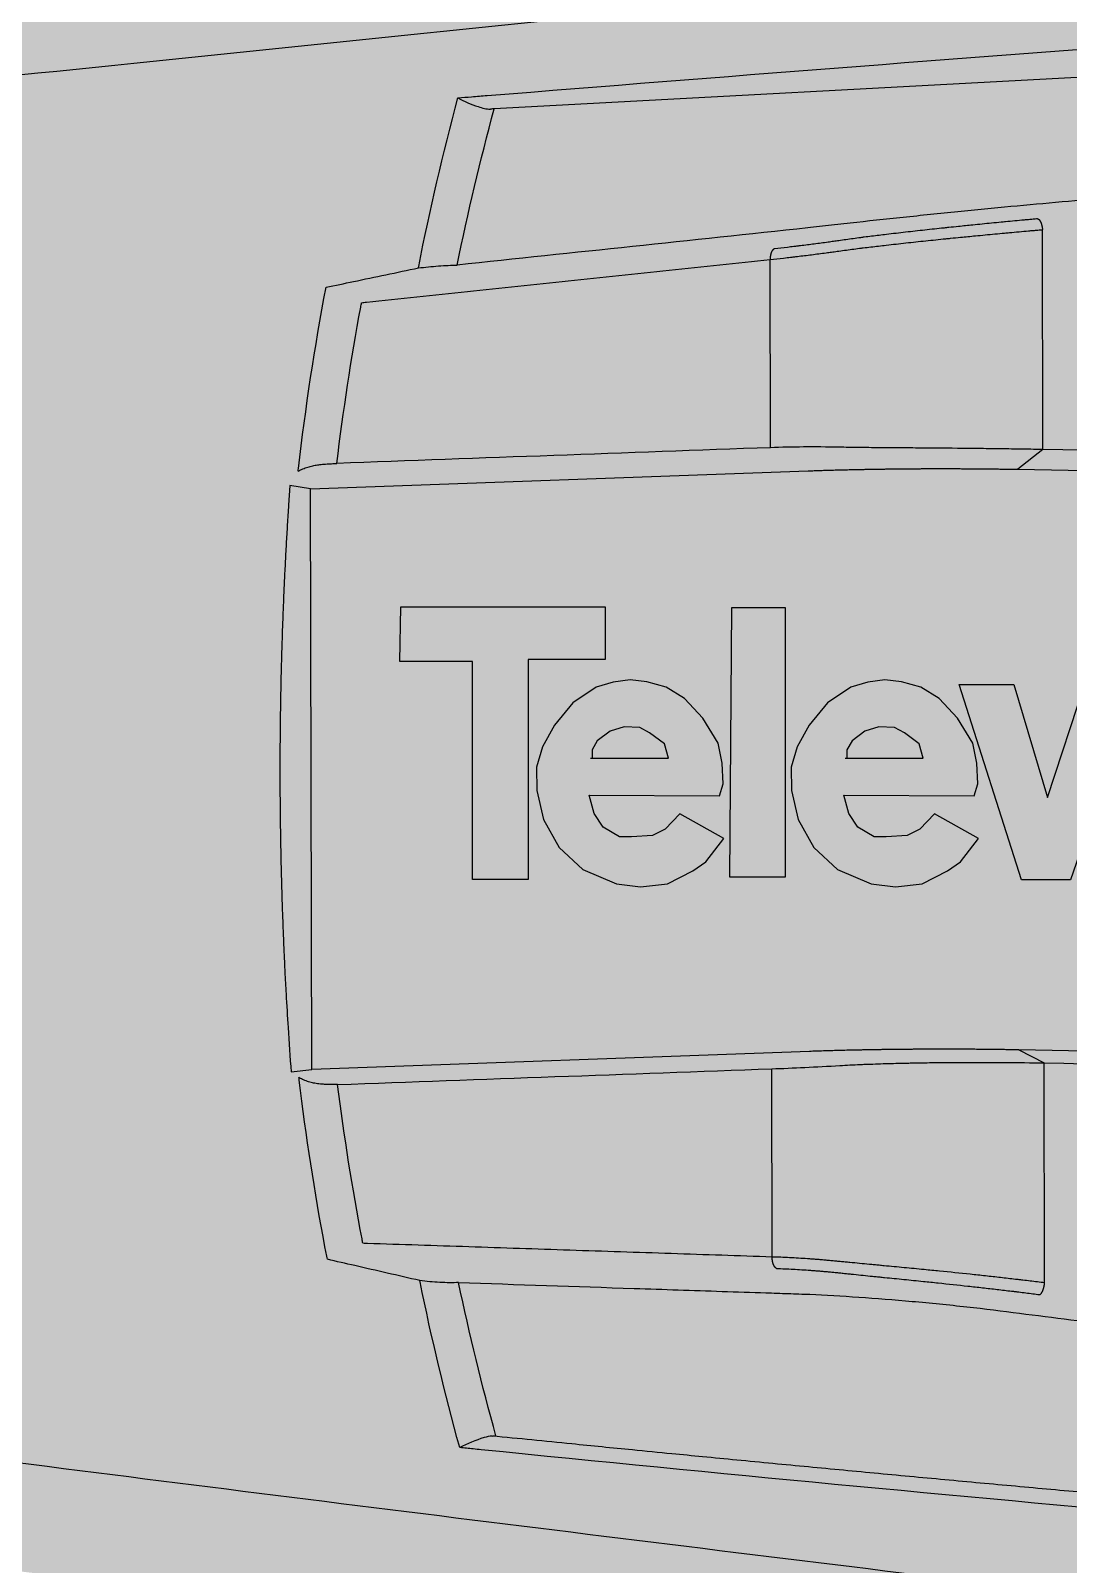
# Model space of a CAD drawing. Header units: millimetres. Extents: x 8076 to 10926, y 4783 to 8520.
# Drawn here: x 10284.9 to 10334, y 7215.6 to 7288.2 of the extents above; entities that cross this region are included whole.
import ezdxf

# ---------------------------------------------------------------- set-up
doc = ezdxf.new("R2010")
doc.units = ezdxf.units.MM

# ---------------------------------------------------------------- blocks, each defined once
blk = doc.blocks.new('Televes_log')
at = {"true_color": 0x000000}
h = blk.add_hatch(color=18, dxfattribs=at)
h.dxf.hatch_style = 1
h.paths.add_polyline_path([(5.294, 10.872), (-2.862, 10.872), (-2.898, 8.69), (0, 8.69), (0, 0), (2.218, 0), (2.218, 8.762), (5.294, 8.762)])
h.paths.add_polyline_path([(8.451, 7.206), (7.727, 7.66), (6.953, 7.881), (6.289, 7.955), (5.614, 7.869), (4.938, 7.66), (4.005, 7.034), (3.266, 6.149), (2.787, 5.289), (2.553, 4.479), (2.566, 3.546), (2.836, 2.391), (3.45, 1.274), (4.397, 0.397), (5.736, -0.18), (6.706, -0.303), (7.775, -0.18), (8.782, 0.336), (9.298, 0.704), (10.023, 1.625), (8.267, 2.613), (7.677, 1.999), (7.174, 1.753), (6.339, 1.692), (5.859, 1.692), (5.208, 2.085), (4.852, 2.625), (4.656, 3.362), (9.852, 3.325), (9.999, 3.804), (9.962, 4.639), (9.803, 5.437), (9.188, 6.432)])
h.paths.add_polyline_path([(6.67, 6.051), (7.063, 5.843), (7.653, 5.401), (7.813, 4.833), (7.687, 4.833), (4.766, 4.833), (4.766, 5.167), (4.975, 5.523), (5.491, 5.916), (6.044, 6.076)], flags=16)
h.paths.add_polyline_path([(12.466, 10.837), (10.343, 10.837), (10.261, 0.086), (12.466, 0.086)])
h.paths.add_polyline_path([(18.606, 7.206), (17.881, 7.66), (17.108, 7.881), (16.444, 7.955), (15.769, 7.869), (15.093, 7.66), (14.159, 7.034), (13.421, 6.149), (12.942, 5.289), (12.708, 4.479), (12.72, 3.546), (12.991, 2.391), (13.605, 1.274), (14.552, 0.397), (15.891, -0.18), (16.861, -0.303), (17.93, -0.18), (18.937, 0.336), (19.453, 0.704), (20.178, 1.625), (18.422, 2.613), (17.832, 1.999), (17.329, 1.753), (16.493, 1.692), (16.014, 1.692), (15.363, 2.085), (15.007, 2.625), (14.81, 3.362), (20.007, 3.325), (20.154, 3.804), (20.117, 4.639), (19.957, 5.437), (19.343, 6.432)])
h.paths.add_polyline_path([(16.83, 6.051), (17.223, 5.843), (17.813, 5.401), (17.972, 4.833), (17.846, 4.833), (14.926, 4.833), (14.926, 5.167), (15.135, 5.523), (15.651, 5.916), (16.203, 6.076)], flags=16)
h.paths.add_polyline_path([(21.59, 7.774), (19.403, 7.774), (21.898, -0.016), (23.846, -0.016), (26.511, 7.672), (24.427, 7.843), (22.923, 3.264)])
h.paths.add_polyline_path([(31.487, 7.206), (30.762, 7.66), (29.988, 7.881), (29.325, 7.955), (28.65, 7.869), (27.974, 7.66), (27.04, 7.034), (26.302, 6.149), (25.822, 5.289), (25.589, 4.479), (25.601, 3.546), (25.872, 2.391), (26.486, 1.274), (27.433, 0.397), (28.772, -0.18), (29.742, -0.303), (30.811, -0.18), (31.818, 0.336), (32.334, 0.704), (33.059, 1.625), (31.303, 2.613), (30.713, 1.999), (30.21, 1.753), (29.374, 1.692), (28.895, 1.692), (28.244, 2.085), (27.888, 2.625), (27.691, 3.362), (32.887, 3.325), (33.035, 3.804), (32.998, 4.639), (32.838, 5.437), (32.224, 6.432)])
h.paths.add_polyline_path([(30.07, 5.843), (30.659, 5.401), (30.819, 4.833), (30.693, 4.833), (27.773, 4.833), (27.773, 5.167), (27.982, 5.523), (28.498, 5.916), (29.05, 6.076), (29.677, 6.051)], flags=16)
h.paths.add_polyline_path([(39.833, 6.481), (38.978, 7.135), (38.09, 7.537), (36.783, 7.704), (35.777, 7.704), (34.704, 7.285), (33.749, 6.548), (33.347, 5.778), (33.364, 4.705), (33.582, 3.951), (34.302, 3.264), (35.442, 2.963), (37.068, 2.678), (37.637, 2.51), (37.855, 2.159), (37.688, 1.689), (37.118, 1.488), (36.347, 1.421), (35.542, 1.539), (34.353, 2.326), (32.976, 1.115), (34.004, 0.204), (34.844, -0.135), (35.89, -0.297), (37.289, -0.253), (38.335, -0.106), (39.264, 0.351), (39.897, 1.131), (40.177, 2.398), (39.897, 3.414), (39.308, 4.048), (38.365, 4.489), (37.658, 4.696), (36.538, 4.843), (35.536, 5.138), (35.465, 5.325), (35.559, 5.729), (36.101, 5.982), (36.823, 6.011), (37.336, 5.895), (37.856, 5.693), (38.095, 5.469), (38.326, 5.159), (38.509, 5.174)])
at = {"linetype": 'Continuous'}
for points in [[(-2.862, 10.872), (5.294, 10.872), (5.294, 8.762), (2.218, 8.762), (2.218, 0), (0, 0), (0, 8.69), (-2.898, 8.69), (-2.862, 10.872)], [(10.343, 10.837), (12.466, 10.837), (12.466, 0.086), (10.261, 0.086), (10.343, 10.837)], [(8.267, 2.613), (7.677, 1.999), (7.174, 1.753), (6.339, 1.692), (5.859, 1.692), (5.208, 2.085), (4.852, 2.625), (4.656, 3.362), (9.852, 3.325), (9.999, 3.804), (9.962, 4.639), (9.803, 5.437), (9.188, 6.432), (8.451, 7.206), (7.727, 7.66), (6.953, 7.881), (6.289, 7.955), (5.614, 7.869), (4.938, 7.66), (4.005, 7.034), (3.266, 6.149), (2.787, 5.289), (2.553, 4.479), (2.566, 3.546), (2.836, 2.391), (3.45, 1.274), (4.397, 0.397), (5.736, -0.18), (6.706, -0.303), (7.775, -0.18), (8.782, 0.336), (9.298, 0.704), (10.023, 1.625), (8.267, 2.613)], [(18.422, 2.613), (17.832, 1.999), (17.329, 1.753), (16.493, 1.692), (16.014, 1.692), (15.363, 2.085), (15.007, 2.625), (14.81, 3.362), (20.007, 3.325), (20.154, 3.804), (20.117, 4.639), (19.957, 5.437), (19.343, 6.432), (18.606, 7.206), (17.881, 7.66), (17.108, 7.881), (16.444, 7.955), (15.769, 7.869), (15.093, 7.66), (14.159, 7.034), (13.421, 6.149), (12.942, 5.289), (12.708, 4.479), (12.72, 3.546), (12.991, 2.391), (13.605, 1.274), (14.552, 0.397), (15.891, -0.18), (16.861, -0.303), (17.93, -0.18), (18.937, 0.336), (19.453, 0.704), (20.178, 1.625), (18.422, 2.613)], [(31.303, 2.613), (30.713, 1.999), (30.21, 1.753), (29.374, 1.692), (28.895, 1.692), (28.244, 2.085), (27.888, 2.625), (27.691, 3.362), (32.887, 3.325), (33.035, 3.804), (32.998, 4.639), (32.838, 5.437), (32.224, 6.432), (31.487, 7.206), (30.762, 7.66), (29.988, 7.881), (29.325, 7.955), (28.65, 7.869), (27.974, 7.66), (27.04, 7.034), (26.302, 6.149), (25.822, 5.289), (25.589, 4.479), (25.601, 3.546), (25.872, 2.391), (26.486, 1.274), (27.433, 0.397), (28.772, -0.18), (29.742, -0.303), (30.811, -0.18), (31.818, 0.336), (32.334, 0.704), (33.059, 1.625), (31.303, 2.613)], [(19.403, 7.774), (21.59, 7.774), (22.923, 3.264), (24.427, 7.843), (26.511, 7.672), (23.846, -0.016), (21.898, -0.016), (19.403, 7.774)], [(38.509, 5.174), (39.833, 6.481), (38.978, 7.135), (38.09, 7.537), (36.783, 7.704), (35.777, 7.704), (34.704, 7.285), (33.749, 6.548), (33.347, 5.778), (33.364, 4.705), (33.582, 3.951), (34.302, 3.264), (35.442, 2.963), (37.068, 2.678), (37.637, 2.51), (37.855, 2.159), (37.688, 1.689), (37.118, 1.488), (36.347, 1.421), (35.542, 1.539), (34.353, 2.326), (32.976, 1.115), (34.004, 0.204), (34.844, -0.135), (35.89, -0.297), (37.289, -0.253), (38.335, -0.106), (39.264, 0.351), (39.897, 1.131), (40.177, 2.398), (39.897, 3.414), (39.308, 4.048), (38.365, 4.489), (37.658, 4.696), (36.538, 4.843), (35.536, 5.138), (35.465, 5.325), (35.559, 5.729), (36.101, 5.982), (36.823, 6.011), (37.336, 5.895), (37.856, 5.693), (38.095, 5.469), (38.326, 5.159), (38.509, 5.174)], [(4.706, 4.833), (7.687, 4.833), (7.813, 4.833), (7.653, 5.401), (7.063, 5.843), (6.67, 6.051), (6.044, 6.076), (5.491, 5.916), (4.975, 5.523), (4.766, 5.167), (4.766, 4.833)], [(14.865, 4.833), (17.846, 4.833), (17.972, 4.833), (17.813, 5.401), (17.223, 5.843), (16.83, 6.051), (16.203, 6.076), (15.651, 5.916), (15.135, 5.523), (14.926, 5.167), (14.926, 4.833)], [(27.712, 4.833), (30.693, 4.833), (30.819, 4.833), (30.659, 5.401), (30.07, 5.843), (29.677, 6.051), (29.05, 6.076), (28.498, 5.916), (27.982, 5.523), (27.773, 5.167), (27.773, 4.833)]]:
    blk.add_lwpolyline(points, dxfattribs=at)
blk = doc.blocks.new('149221')
at = {"linetype": 'Continuous', "true_color": 0xffa200}
h = blk.add_hatch(color=40, dxfattribs=at)
h.dxf.hatch_style = 1
edge = h.paths.add_edge_path()
edge.add_spline(control_points=[(334.23, -48.05), (334.389, -46.956), (334.845, -43.89), (335.35, -39.838), (337.006, -36.654), (337.938, -35.421), (338.324, -34.912)], knot_values=[0, 0, 0, 0, 3.316296, 9.331221, 12.051584, 13.967111, 13.967111, 13.967111, 13.967111], degree=3, periodic=0)
edge.add_line((338.324, -34.912), (341.494, -35.3))
edge.add_line((341.494, -35.3), (348.525, -36.156))
edge.add_line((348.525, -36.156), (354.696, -36.903))
edge.add_line((354.696, -36.903), (356.527, -37.124))
edge.add_line((356.527, -37.124), (359.064, -37.429))
edge.add_line((359.064, -37.429), (360.358, -37.58))
edge.add_line((360.358, -37.58), (366.586, -38.329))
edge.add_line((366.586, -38.329), (371.707, -38.939))
edge.add_line((371.707, -38.939), (378.772, -39.776))
edge.add_line((378.772, -39.776), (416.636, -44.167))
edge.add_line((416.636, -44.167), (424.659, -45.078))
edge.add_line((424.659, -45.078), (426.281, -45.161))
edge.add_line((426.281, -45.161), (427.838, -45.027))
edge.add_line((427.838, -45.027), (428.916, -44.81))
edge.add_line((428.916, -44.81), (437.564, -43.667))
edge.add_spline(control_points=[(437.563, -43.667), (439.189, -43.214), (441.154, -42.241), (443.346, -40.252), (444.437, -38.928), (445.074, -37.817), (445.287, -37.445)], knot_values=[0, 0, 0, 0, 5.064414, 6.325763, 8.876672, 10.163592, 10.163592, 10.163592, 10.163592], degree=3, periodic=0)
edge.add_line((445.296, -37.43), (441.211, -37.971))
edge.add_line((441.211, -37.971), (436.254, -38.626))
edge.add_spline(control_points=[(436.254, -38.626), (436.016, -38.667), (435.494, -38.75), (434.254, -38.654), (432.869, -37.837), (432.016, -36.57), (431.681, -35.331), (431.737, -34.122), (432.136, -33.085), (432.61, -32.467), (433.048, -32.021), (433.491, -31.696), (433.978, -31.451), (434.335, -31.319), (434.598, -31.257), (434.754, -31.22), (434.867, -31.204), (434.904, -31.199)], knot_values=[0, 0, 0, 0, 0.459492, 1.579479, 3.677085, 5.002253, 6.076581, 7.478588, 8.557654, 9.354811, 9.798094, 10.431077, 10.991979, 11.42801, 11.569921, 11.800419, 11.911282, 11.911282, 11.911282, 11.911282], degree=3, periodic=0)
edge.add_line((434.899, -31.2), (437.306, -30.88))
edge.add_line((437.306, -30.88), (439.591, -30.576))
edge.add_line((439.591, -30.576), (439.81, -28.317))
edge.add_line((439.81, -28.317), (440.375, -21.536))
edge.add_line((440.375, -21.536), (440.458, -20.359))
edge.add_line((440.458, -20.359), (440.541, -19.121))
edge.add_line((440.541, -19.121), (448.837, -20.177))
edge.add_spline(control_points=[(448.837, -20.177), (449.335, -16.168), (450.461, -4.372), (450.539, 11.311), (449.321, 22.831), (448.924, 26.585)], knot_values=[0, 0, 0, 0, 12.116371, 35.543181, 46.865157, 46.865157, 46.865157, 46.865157], degree=3, periodic=0)
edge.add_line((448.924, 26.585), (440.358, 25.81))
edge.add_line((440.358, 25.81), (440.279, 26.868))
edge.add_line((440.279, 26.868), (440.148, 28.529))
edge.add_line((440.148, 28.529), (437.236, 28.142))
edge.add_line((437.236, 28.142), (436.039, 27.984))
edge.add_spline(control_points=[(436.039, 27.984), (435.887, 27.957), (435.364, 27.891), (434.124, 27.987), (432.739, 28.803), (431.886, 30.07), (431.551, 31.309), (431.607, 32.519), (432.006, 33.555), (432.48, 34.173), (432.917, 34.62), (433.361, 34.945), (433.847, 35.189), (434.205, 35.321), (434.467, 35.383), (434.624, 35.42), (434.737, 35.436), (434.773, 35.441)], knot_values=[0, 0, 0, 0, 0.459492, 1.579479, 3.677085, 5.002253, 6.076581, 7.478588, 8.557654, 9.354811, 9.798094, 10.431077, 10.991979, 11.42801, 11.569921, 11.800419, 11.911282, 11.911282, 11.911282, 11.911282], degree=3, periodic=0)
edge.add_line((434.773, 35.441), (437.191, 35.763))
edge.add_line((437.191, 35.763), (439.446, 36.063))
edge.add_spline(control_points=[(439.446, 36.063), (439.36, 36.904), (439.215, 38.138), (439.085, 39.426), (438.987, 40.065), (438.94, 40.376), (438.983, 40.681), (439.022, 40.796), (439.062, 40.854), (439.079, 40.87), (439.096, 40.887), (439.117, 40.9), (439.139, 40.907), (439.148, 40.91)], knot_values=[0, 0, 0, 0, 2.538509, 3.728894, 3.878974, 4.480976, 4.655309, 4.801837, 4.838762, 4.865516, 4.870649, 4.910876, 4.939036, 4.939036, 4.939036, 4.939036], degree=3, periodic=0)
edge.add_line((439.148, 40.91), (440.319, 41.19))
edge.add_line((440.319, 41.19), (441.937, 41.337))
edge.add_line((441.937, 41.337), (446.367, 41.737))
edge.add_spline(control_points=[(446.367, 41.737), (446.237, 42.2), (445.76, 43.815), (444.406, 46.288), (441.77, 49.151), (438.724, 50.856), (435.999, 51.453), (434.588, 51.508), (432.75, 51.468), (430.969, 51.482), (429.392, 51.407), (428.978, 51.387)], knot_values=[0, 0, 0, 0, 1.440982, 5.047979, 8.330405, 13.027428, 15.226579, 16.64694, 17.251758, 20.7426, 21.987384, 21.987384, 21.987384, 21.987384], degree=3, periodic=0)
edge.add_line((428.978, 51.387), (396.458, 48.446))
edge.add_line((396.458, 48.446), (382.008, 47.139))
edge.add_line((382.008, 47.139), (373.756, 46.392))
edge.add_line((373.756, 46.392), (363.038, 45.422))
edge.add_line((363.038, 45.422), (349.65, 44.211))
edge.add_line((349.65, 44.211), (334.14, 42.808))
edge.add_line((334.14, 42.808), (332.509, 42.661))
edge.add_line((332.509, 42.661), (319.779, 41.508))
edge.add_line((319.779, 41.508), (301.534, 39.858))
edge.add_line((301.534, 39.858), (284.66, 38.331))
edge.add_line((284.66, 38.331), (282.872, 37.878))
edge.add_line((282.872, 37.878), (275.797, 36.085))
edge.add_line((275.797, 36.085), (273.499, 35.502))
edge.add_line((273.499, 35.502), (273.283, 35.447))
edge.add_line((273.283, 35.447), (272.997, 35.418))
edge.add_line((272.997, 35.418), (272.713, 35.383))
edge.add_line((272.713, 35.383), (275.958, 31.732))
edge.add_line((275.958, 31.732), (277.835, 29.62))
edge.add_line((277.835, 29.62), (280.177, 26.986))
edge.add_line((280.177, 26.986), (284.356, 22.253))
edge.add_line((284.356, 22.253), (284.79, 21.469))
edge.add_line((284.79, 21.469), (285.121, 20.593))
edge.add_line((285.121, 20.593), (285.547, 18.72))
edge.add_line((285.547, 18.72), (285.662, 17.821))
edge.add_line((285.662, 17.821), (285.757, 16.03))
edge.add_line((285.757, 16.03), (285.763, 13.209))
edge.add_line((285.763, 13.209), (284.267, 13.01))
edge.add_line((284.267, 13.01), (284.275, 9.019))
edge.add_line((284.275, 9.019), (288.099, 9.528))
edge.add_line((288.099, 9.528), (291.922, 10.036))
edge.add_line((291.922, 10.036), (289.956, 8.857))
edge.add_line((289.956, 8.857), (289.691, 8.577))
edge.add_line((289.691, 8.577), (289.596, 8.203))
edge.add_line((289.596, 8.203), (289.579, 5.869))
edge.add_line((289.579, 5.869), (289.585, 1.554))
edge.add_line((289.585, 1.554), (289.605, -0.427))
edge.add_line((289.605, -0.427), (289.702, -0.805))
edge.add_line((289.702, -0.805), (289.967, -1.092))
edge.add_line((289.967, -1.092), (291.278, -1.917))
edge.add_line((291.278, -1.917), (284.299, -2.845))
edge.add_line((284.299, -2.845), (284.306, -6.608))
edge.add_line((284.306, -6.608), (285.803, -6.636))
edge.add_line((285.803, -6.636), (285.696, -7.699))
edge.add_line((285.696, -7.699), (285.699, -8.975))
edge.add_line((285.699, -8.975), (285.704, -11.432))
edge.add_line((285.704, -11.432), (285.38, -13.443))
edge.add_line((285.38, -13.443), (285.012, -14.75))
edge.add_line((285.012, -14.75), (284.762, -15.392))
edge.add_line((284.762, -15.392), (284.389, -16.12))
edge.add_line((284.389, -16.12), (283.697, -17.108))
edge.add_line((283.697, -17.108), (281.128, -20.698))
edge.add_line((281.128, -20.698), (276.178, -27.614))
edge.add_line((276.178, -27.614), (273.503, -31.352))
edge.add_line((273.503, -31.352), (272.842, -32.273))
edge.add_line((272.842, -32.273), (274.267, -35.291))
edge.add_spline(control_points=[(274.267, -35.291), (273.628, -35.713), (272.039, -36.763), (271.321, -39.153), (271.586, -41.646), (272.94, -44.25), (275.933, -45.323), (277.745, -44.908), (278.181, -44.718), (278.267, -44.685)], knot_values=[0, 0, 0, 0, 2.259943, 5.619258, 6.713979, 9.794593, 13.883833, 15.038003, 15.312139, 15.312139, 15.312139, 15.312139], degree=3, periodic=0)
edge.add_line((278.267, -44.685), (280.069, -45.273))
edge.add_line((280.069, -45.273), (281.913, -45.716))
edge.add_line((281.913, -45.716), (283.526, -47.37))
edge.add_line((283.526, -47.37), (285.338, -48.775))
edge.add_line((285.338, -48.775), (287.354, -49.921))
edge.add_line((287.354, -49.921), (294.801, -53.288))
edge.add_line((294.801, -53.288), (302.375, -56.363))
edge.add_line((302.375, -56.363), (307.551, -58.277))
edge.add_line((307.551, -58.277), (309.056, -58.665))
edge.add_line((309.056, -58.665), (310.606, -58.781))
edge.add_line((310.606, -58.781), (310.982, -58.766))
edge.add_line((310.982, -58.766), (312.319, -58.745))
edge.add_line((312.319, -58.745), (312.966, -58.735))
edge.add_line((312.966, -58.735), (315.112, -58.702))
edge.add_line((315.112, -58.702), (316.253, -58.684))
edge.add_line((316.253, -58.684), (317.573, -58.663))
edge.add_line((317.573, -58.663), (318.778, -58.645))
edge.add_line((318.778, -58.645), (319.223, -58.611))
edge.add_line((319.223, -58.611), (319.951, -58.506))
edge.add_line((319.951, -58.506), (321.024, -58.201))
edge.add_spline(control_points=[(321.024, -58.201), (322.599, -57.816), (324.878, -57.193), (328.113, -56.498), (330.571, -55.462), (332.257, -53.746), (333.489, -51.751), (334.108, -49.926), (334.2, -48.515), (334.23, -48.05)], knot_values=[0, 0, 0, 0, 4.863787, 7.08245, 9.93457, 12.717024, 14.126276, 16.967024, 18.364566, 18.364566, 18.364566, 18.364566], degree=3, periodic=0)
edge = h.paths.add_edge_path(flags=16)
edge.add_spline(control_points=[(316, -23.379), (315.837, -23.401), (315.326, -23.474), (314.089, -23.433), (312.746, -22.738), (311.796, -21.332), (311.357, -20.247), (311.352, -18.863), (311.895, -17.768), (312.327, -17.106), (312.833, -16.686), (313.297, -16.376), (313.796, -16.141), (314.127, -16.033), (314.423, -15.962), (314.585, -15.94), (314.699, -15.929), (314.735, -15.924)], knot_values=[0, 0, 0, 0, 0.459492, 1.579479, 3.677085, 5.002253, 6.076581, 7.478588, 8.557654, 9.354811, 9.798094, 10.431077, 10.991979, 11.42801, 11.569921, 11.800419, 11.911282, 11.911282, 11.911282, 11.911282], degree=3, periodic=0)
edge.add_line((314.735, -15.924), (329.81, -13.917))
edge.add_spline(control_points=[(329.81, -13.917), (329.982, -13.772), (330.321, -13.487), (330.903, -13.156), (331.548, -12.897), (332.188, -12.758), (332.819, -12.711), (333.454, -12.75), (334.088, -12.898), (334.79, -13.192), (335.443, -13.642), (336.342, -14.543), (336.958, -15.878), (337.054, -17.396), (336.889, -18.642), (336.381, -19.731), (335.668, -20.706), (334.741, -21.441), (333.686, -21.927), (332.534, -22.102), (331.37, -21.972), (330.674, -21.634), (330.341, -21.473)], knot_values=[0, 0, 0, 0, 0.673401, 1.325552, 1.998362, 2.753695, 3.278628, 3.891621, 4.655983, 5.21823, 6.167649, 7.013448, 9.020712, 10.38987, 11.545293, 12.751228, 13.951417, 15.141404, 16.258242, 17.397534, 18.59906, 19.704611, 19.704611, 19.704611, 19.704611], degree=3, periodic=0)
edge.add_line((330.341, -21.473), (326.306, -22.009))
edge.add_line((326.306, -22.009), (318.663, -23.025))
edge.add_line((318.663, -23.025), (316.504, -23.312))
edge.add_line((316.504, -23.312), (316, -23.379))
h.paths.add_polyline_path([(317.098, 4.313, -1), (324.809, 4.313, -1)], flags=16)
edge = h.paths.add_edge_path(flags=16)
edge.add_spline(control_points=[(316.381, 17.164), (316.218, 17.142), (315.706, 17.069), (314.47, 17.11), (313.126, 17.805), (312.176, 19.212), (311.738, 20.297), (311.732, 21.68), (312.275, 22.775), (312.707, 23.437), (313.213, 23.857), (313.678, 24.167), (314.176, 24.402), (314.507, 24.51), (314.803, 24.581), (314.966, 24.604), (315.079, 24.614), (315.116, 24.619)], knot_values=[0, 0, 0, 0, 0.459492, 1.579479, 3.677085, 5.002253, 6.076581, 7.478588, 8.557654, 9.354811, 9.798094, 10.431077, 10.991979, 11.42801, 11.569921, 11.800419, 11.911282, 11.911282, 11.911282, 11.911282], degree=3, periodic=0)
edge.add_line((315.116, 24.619), (330.191, 26.627))
edge.add_spline(control_points=[(330.191, 26.627), (330.363, 26.771), (330.701, 27.057), (331.283, 27.388), (331.929, 27.646), (332.569, 27.785), (333.199, 27.832), (333.834, 27.793), (334.468, 27.646), (335.17, 27.351), (335.824, 26.902), (336.723, 26.001), (337.338, 24.665), (337.434, 23.147), (337.269, 21.901), (336.761, 20.813), (336.048, 19.837), (335.121, 19.103), (334.066, 18.617), (332.915, 18.441), (331.75, 18.572), (331.055, 18.909), (330.721, 19.071)], knot_values=[0, 0, 0, 0, 0.673401, 1.325552, 1.998362, 2.753695, 3.278628, 3.891621, 4.655983, 5.21823, 6.167649, 7.013448, 9.020712, 10.38987, 11.545293, 12.751228, 13.951417, 15.141404, 16.258242, 17.397534, 18.59906, 19.704611, 19.704611, 19.704611, 19.704611], degree=3, periodic=0)
edge.add_line((330.721, 19.071), (326.687, 18.534))
edge.add_line((326.687, 18.534), (319.044, 17.518))
edge.add_line((319.044, 17.518), (316.884, 17.231))
edge.add_line((316.884, 17.231), (316.381, 17.164))
h.paths.add_polyline_path([(427.224, 2.182, -1), (435.129, 2.182, -1)], flags=16)
at = {"linetype": 'Continuous'}
for p, q in [((433.634, 37.975), (362.583, 34.143)), ((388.578, 18.009), (388.558, 28.426)), ((375.679, 18.098), (375.662, 27.015)), ((388.578, 18.009), (387.383, 17.073)), ((353.887, 16.147), (377.461, 17.001)), ((382.731, 17.103), (382.731, 17.103)), ((387.383, 17.073), (416.144, 16.535)), ((353.887, 16.147), (352.903, 16.299)), ((353.942, -11.356), (353.887, 16.147)), ((377.516, -10.502), (353.942, -11.356)), ((382.786, -10.4), (382.786, -10.4)), ((387.438, -10.43), (388.636, -11.048)), ((416.203, -10.968), (387.438, -10.43)), ((352.96, -11.47), (353.942, -11.356)), ((375.755, -20.24), (375.738, -11.325)), ((388.657, -21.464), (388.636, -11.048))]:
    blk.add_line(p, q, dxfattribs=at)
for points in [[(388.323, 28.938), (388.332, 28.936, -0.030832), (388.342, 28.934, -0.027664), (388.352, 28.93, -0.025179), (388.361, 28.925, -0.023846), (388.371, 28.918, -0.021792), (388.381, 28.911, -0.019755), (388.392, 28.901, -0.017716), (388.402, 28.891, -0.016074), (388.412, 28.879, -0.014445), (388.422, 28.866, -0.013115), (388.432, 28.852, -0.01185), (388.442, 28.837, -0.010826), (388.451, 28.82, -0.00988), (388.461, 28.802, -0.009114), (388.47, 28.783, -0.008381), (388.479, 28.763, -0.007752), (388.487, 28.741, -0.007267), (388.495, 28.72, -0.006916), (388.503, 28.697, -0.006352), (388.51, 28.674, -0.005682), (388.517, 28.65, -0.005856), (388.524, 28.625, -0.006464), (388.53, 28.6, -0.004871), (388.535, 28.576, -0.002038), (388.54, 28.554, -0.006189), (388.545, 28.526, -0.009977), (388.551, 28.483, -0.004967), (388.558, 28.427, -0.002699)], [(375.863, 27.52), (375.851, 27.515, 0.019015), (375.839, 27.509, 0.017736), (375.828, 27.503, 0.016871), (375.816, 27.495, 0.016663), (375.805, 27.486, 0.016079), (375.794, 27.476, 0.015404), (375.783, 27.465, 0.014643), (375.772, 27.453, 0.014005), (375.762, 27.44, 0.013277), (375.752, 27.426, 0.012635), (375.743, 27.411, 0.011952), (375.733, 27.396, 0.011357), (375.725, 27.379, 0.010762), (375.716, 27.361, 0.01025), (375.708, 27.343, 0.009711), (375.701, 27.323, 0.00921), (375.695, 27.303, 0.008839), (375.688, 27.283, 0.008586), (375.683, 27.262, 0.008017), (375.678, 27.24, 0.00726), (375.674, 27.218, 0.007599), (375.67, 27.196, 0.008522), (375.667, 27.173, 0.006434), (375.664, 27.151, 0.00261), (375.662, 27.131, 0.008329), (375.661, 27.105, 0.013539), (375.661, 27.066, 0.00668), (375.662, 27.015, 0.003601)], [(377.461, 17.001), (377.601, 17.006, -0.000295), (377.744, 17.011, -0.000281), (377.889, 17.015, -0.000274), (378.037, 17.02, -0.000275), (378.188, 17.025, -0.000273), (378.341, 17.03, -0.00027), (378.497, 17.034, -0.000267), (378.655, 17.038, -0.000265), (378.817, 17.043, -0.000263), (378.98, 17.047, -0.000261), (379.146, 17.051, -0.000259), (379.315, 17.055, -0.000258), (379.486, 17.059, -0.000256), (379.66, 17.063, -0.000255), (379.836, 17.066, -0.000253), (380.014, 17.07, -0.00025), (380.195, 17.073, -0.000251), (380.378, 17.077, -0.000256), (380.564, 17.08, -0.000247), (380.751, 17.083, -0.000229), (380.939, 17.085, -0.000254), (381.132, 17.088, -0.000306), (381.332, 17.09, -0.000227), (381.522, 17.093, -0.00007), (381.694, 17.095, -0.000327), (381.918, 17.097, -0.000563), (382.269, 17.099, -0.000269), (382.731, 17.103, -0.00014)], [(382.731, 17.103, -0.00018), (382.934, 17.104, -0.00036), (383.035, 17.104, -0.000001), (383.341, 17.105, -0.000202), (383.342, 17.105, -0.000197), (383.488, 17.105, -0.000176), (383.651, 17.105, -0.000173), (383.816, 17.105, -0.000196), (383.962, 17.105, -0.000193), (384.105, 17.105, -0.000163), (384.274, 17.105, -0.00018), (384.444, 17.104, -0.000214), (384.587, 17.104, -0.000214), (384.726, 17.103, -0.000171), (384.901, 17.102, -0.000172), (385.07, 17.101, -0.000201), (385.215, 17.101, -0.00023), (385.362, 17.099, -0.000204), (385.529, 17.098, -0.000188), (385.684, 17.097, -0.000186), (385.842, 17.095, -0.000211), (386.001, 17.094, -0.00022), (386.154, 17.092, -0.000228), (386.285, 17.09, -0.000167), (386.465, 17.088, -0.000246), (386.465, 17.088, -0.000001), (386.773, 17.083, -0.000663), (387.017, 17.08, -0.000441), (387.383, 17.073, -0.000128)], [(352.903, 16.299), (352.841, 15.377, 0.001197), (352.783, 14.454, 0.001196), (352.73, 13.531, 0.001195), (352.68, 12.607, 0.001195), (352.636, 11.683, 0.001195), (352.595, 10.759, 0.001195), (352.559, 9.833, 0.001195), (352.528, 8.908, 0.001194), (352.501, 7.982, 0.001194), (352.478, 7.056, 0.001194), (352.46, 6.13, 0.001194), (352.447, 5.204, 0.001193), (352.438, 4.277, 0.001194), (352.433, 3.35, 0.001196), (352.432, 2.423, 0.001192), (352.437, 1.496, 0.001185), (352.445, 0.569, 0.001195), (352.458, -0.358, 0.001219), (352.476, -1.287, 0.001184), (352.497, -2.212, 0.001105), (352.523, -3.132, 0.001219), (352.555, -4.066, 0.001453), (352.592, -5.021, 0.001103), (352.629, -5.919, 0.00038), (352.666, -6.73, 0.001554), (352.722, -7.771, 0.002673), (352.822, -9.373, 0.001307), (352.96, -11.47, 0.000693)], [(382.786, -10.4), (382.581, -10.401, 0.000242), (382.377, -10.403, 0.000247), (382.174, -10.404, 0.000249), (381.973, -10.406, 0.000247), (381.774, -10.408, 0.000247), (381.577, -10.41, 0.000247), (381.381, -10.412, 0.000247), (381.188, -10.415, 0.000247), (380.996, -10.417, 0.000248), (380.806, -10.42, 0.000248), (380.619, -10.423, 0.000249), (380.433, -10.426, 0.000249), (380.25, -10.429, 0.00025), (380.07, -10.433, 0.000251), (379.891, -10.436, 0.000252), (379.715, -10.44, 0.000252), (379.541, -10.444, 0.000255), (379.37, -10.447, 0.000261), (379.201, -10.451, 0.000257), (379.035, -10.456, 0.000242), (378.873, -10.46, 0.000267), (378.711, -10.464, 0.000316), (378.548, -10.469, 0.000248), (378.396, -10.473, 0.000098), (378.261, -10.477, 0.000343), (378.092, -10.482, 0.0006), (377.841, -10.491, 0.00031), (377.516, -10.502, 0.000171)], [(387.438, -10.43, 0.000195), (387.236, -10.426, 0.000391), (387.135, -10.424, 0.000001), (386.829, -10.419, 0.000206), (386.828, -10.419, 0.000219), (386.681, -10.417, 0.0002), (386.52, -10.415, 0.000213), (386.359, -10.413, 0.000228), (386.209, -10.411, 0.00022), (386.056, -10.409, 0.000211), (385.897, -10.408, 0.000186), (385.735, -10.406, 0.000198), (385.584, -10.405, 0.000194), (385.43, -10.403, 0.000185), (385.27, -10.402, 0.000203), (385.104, -10.401, 0.000228), (384.956, -10.4, 0.000201), (384.812, -10.4, 0.000171), (384.642, -10.399, 0.000171), (384.468, -10.398, 0.000214), (384.329, -10.398, 0.000216), (384.187, -10.398, 0.000181), (384.017, -10.397, 0.000165), (383.866, -10.397, 0.000155), (383.706, -10.397, 0.000238), (383.706, -10.397, 0), (383.397, -10.398, 0.000534), (383.153, -10.399, 0.000355), (382.786, -10.4, 0.000109)], [(375.958, -20.782), (375.947, -20.775, -0.016928), (375.935, -20.768, -0.015578), (375.924, -20.759, -0.01466), (375.912, -20.75, -0.014366), (375.901, -20.739, -0.013784), (375.89, -20.727, -0.013166), (375.879, -20.715, -0.012502), (375.868, -20.701, -0.011969), (375.858, -20.686, -0.011376), (375.848, -20.67, -0.010867), (375.838, -20.654, -0.010332), (375.829, -20.636, -0.009875), (375.82, -20.618, -0.009421), (375.811, -20.599, -0.009036), (375.804, -20.579, -0.008627), (375.796, -20.558, -0.008245), (375.789, -20.537, -0.007978), (375.783, -20.515, -0.007812), (375.778, -20.493, -0.007357), (375.773, -20.471, -0.006714), (375.768, -20.448, -0.007084), (375.764, -20.425, -0.008016), (375.761, -20.401, -0.006108), (375.759, -20.378, -0.00249), (375.757, -20.358, -0.007986), (375.755, -20.331, -0.013172), (375.755, -20.292, -0.006583), (375.755, -20.24, -0.003571)], [(388.425, -22.022), (388.434, -22.018, 0.026241), (388.443, -22.013, 0.022632), (388.453, -22.006, 0.02002), (388.463, -21.999, 0.018622), (388.473, -21.99, 0.01684), (388.483, -21.98, 0.015215), (388.493, -21.969, 0.013669), (388.503, -21.956, 0.01247), (388.513, -21.942, 0.011301), (388.523, -21.927, 0.01036), (388.533, -21.91, 0.009467), (388.543, -21.892, 0.008749), (388.552, -21.874, 0.008082), (388.561, -21.854, 0.007544), (388.57, -21.833, 0.007023), (388.579, -21.811, 0.006571), (388.588, -21.788, 0.006234), (388.596, -21.765, 0.006), (388.603, -21.741, 0.005574), (388.611, -21.716, 0.005037), (388.617, -21.691, 0.005245), (388.624, -21.666, 0.005854), (388.63, -21.64, 0.004461), (388.635, -21.615, 0.001878), (388.639, -21.592, 0.005739), (388.644, -21.564, 0.009414), (388.65, -21.52, 0.004759), (388.657, -21.464, 0.002606)], [(390.845, -31.427, -0.000146), (389.168, -31.275, -0.000146), (387.491, -31.122, -0.000146), (385.816, -30.968, -0.000145), (384.143, -30.814, -0.000147), (382.47, -30.658, -0.00015), (380.795, -30.501, -0.000146), (379.127, -30.344, -0.000137), (377.471, -30.187, -0.000151), (375.79, -30.026, -0.00018), (374.071, -29.861, -0.000137), (372.458, -29.705, -0.000047), (371, -29.564, -0.000194), (369.13, -29.38, -0.000335), (366.255, -29.095, -0.000164), (362.491, -28.72, -0.000087)]]:
    blk.add_lwpolyline(points, format="xyb", dxfattribs=at)
for points, knots in [([(424.423, 44.765), (404.374, 42.517), (364.506, 38.191), (325.731, 34.27), (306.768, 32.425)], [2, 2, 2, 2, 8.040958, 14.081567, 14.081567, 14.081567, 14.081567]), ([(360.867, 34.669), (361.08, 34.686), (361.293, 34.703), (361.631, 34.73), (361.755, 34.74), (362.004, 34.76), (362.129, 34.77), (384.351, 36.55), (406.819, 38.243), (429.449, 39.845)], [2.541534, 2.541534, 2.541534, 2.541534, 3.242025, 3.242025, 3.651004, 3.651004, 4.059983, 4.059983, 76.671078, 76.671078, 76.671078, 76.671078]), ([(358.993, 26.613), (358.998, 26.636), (359.002, 26.659), (359.54, 29.369), (360.162, 32.034), (360.867, 34.669)], [2.324594, 2.324594, 2.324594, 2.324594, 2.361756, 2.361756, 6.70405, 6.70405, 6.70405, 6.70405]), ([(360.867, 34.669), (361.159, 34.503), (361.695, 34.278), (362.22, 34.134), (362.408, 34.139)], [0, 0, 0, 0, 0.000976555, 0.001567687, 0.001567687, 0.001567687, 0.001567687]), ([(426.217, 33.061), (419.741, 32.475), (413.264, 31.889), (403.55, 31.01), (400.311, 30.717), (395.454, 30.278), (393.835, 30.131), (391.406, 29.912), (390.597, 29.838), (388.977, 29.691), (388.168, 29.62), (387.358, 29.545)], [2, 2, 2, 2, 28.238467, 28.238467, 41.357699, 41.357699, 47.917278, 47.917278, 51.197232, 51.197232, 54.477299, 54.477299, 54.477299, 54.477299]), ([(387.358, 29.545), (386.557, 29.468), (385.717, 29.387), (384.009, 29.216), (383.139, 29.128), (381.421, 28.949), (380.572, 28.858), (379.349, 28.723), (378.95, 28.679), (378.175, 28.59), (377.799, 28.544), (377.438, 28.505)], [2, 2, 2, 2, 5.408601, 5.408601, 8.817929, 8.817929, 12.229457, 12.229457, 13.936832, 13.936832, 15.641692, 15.641692, 15.641692, 15.641692]), ([(377.438, 28.505), (374.67, 28.213), (371.902, 27.919), (366.367, 27.333), (363.599, 27.04), (360.831, 26.747)], [2, 2, 2, 2, 15.79714, 15.79714, 29.594196, 29.594196, 29.594196, 29.594196]), ([(375.662, 27.015), (375.869, 27.036), (376.186, 27.07), (376.564, 27.113), (376.783, 27.138), (377.003, 27.164), (377.391, 27.211), (377.844, 27.268), (378.274, 27.324), (378.564, 27.363), (378.855, 27.403), (379.177, 27.447), (379.531, 27.495), (379.828, 27.533), (380.127, 27.571), (380.547, 27.622), (381.219, 27.701), (382.087, 27.798), (383.028, 27.899), (383.735, 27.972), (384.284, 28.027), (384.636, 28.062), (385.027, 28.1), (385.572, 28.153), (386.152, 28.208), (386.688, 28.258), (387.068, 28.293), (387.446, 28.328), (387.82, 28.361), (388.08, 28.384), (388.264, 28.401), (388.411, 28.414), (388.521, 28.423), (388.558, 28.427)], [2, 2, 2, 2, 2.896712, 3.345089, 3.569282, 3.793477, 4.241869, 5.138662, 5.587057, 5.923296, 6.25949, 6.706836, 7.152791, 7.598342, 7.82134, 8.267688, 9.161053, 10.297551, 11.434347, 12.571532, 12.855899, 13.424682, 13.851309, 14.277966, 15.415747, 15.984672, 16.269135, 16.838046, 17.406953, 17.691487, 17.833782, 18.118428, 18.260781, 18.260781, 18.260781, 18.260781]), ([(388.323, 28.938), (388.288, 28.934), (388.182, 28.925), (388.04, 28.912), (387.862, 28.895), (387.611, 28.872), (387.25, 28.838), (386.885, 28.803), (386.518, 28.768), (386.001, 28.717), (385.44, 28.662), (384.914, 28.608), (384.536, 28.57), (384.196, 28.534), (383.665, 28.479), (382.982, 28.406), (382.072, 28.304), (381.231, 28.206), (380.58, 28.127), (380.171, 28.075), (379.881, 28.037), (379.591, 27.998), (379.245, 27.949), (378.934, 27.905), (378.654, 27.865), (378.375, 27.827), (377.961, 27.77), (377.526, 27.714), (377.152, 27.667), (376.941, 27.642), (376.731, 27.617), (376.367, 27.574), (376.062, 27.541), (375.863, 27.52)], [2, 2, 2, 2, 2.142353, 2.426999, 2.569294, 2.853828, 3.422735, 3.991646, 4.276109, 4.845034, 5.982815, 6.409472, 6.836099, 7.404882, 7.689249, 8.826434, 9.96323, 11.099728, 11.993093, 12.439442, 12.662439, 13.10799, 13.553945, 14.001291, 14.337485, 14.673724, 15.122119, 16.018912, 16.467304, 16.691499, 16.915692, 17.364069, 18.260781, 18.260781, 18.260781, 18.260781]), ([(356.302, 24.965), (356.377, 24.973), (356.453, 24.981), (356.528, 24.989), (356.528, 24.989), (356.528, 24.989), (356.528, 24.989), (358.123, 25.158), (361.311, 25.495), (366.095, 26.002), (370.878, 26.508), (374.067, 26.846), (375.662, 27.015)], [1.624887, 1.624887, 1.624887, 1.624887, 1.999998, 1.999998, 1.999998, 2, 2, 2, 9.950198, 17.900398, 25.850596, 33.800793, 33.800793, 33.800793, 33.800793]), ([(354.619, 25.696), (355.052, 25.786), (355.484, 25.877), (356.941, 26.183), (357.967, 26.398), (358.993, 26.613)], [2, 2, 2, 2, 3.545019, 3.545019, 7.202306, 7.202306, 7.202306, 7.202306]), ([(358.993, 26.613), (359.302, 26.65), (359.95, 26.712), (360.562, 26.742), (360.831, 26.747)], [2, 2, 2, 2, 2.841309, 3.68048, 3.68048, 3.68048, 3.68048]), ([(353.294, 16.987), (353.299, 17.026), (353.303, 17.066), (353.645, 19.986), (354.083, 22.853), (354.619, 25.696)], [2, 2, 2, 2, 2.062875, 2.062875, 6.649498, 6.649498, 6.649498, 6.649498]), ([(355.128, 17.354), (355.43, 19.833), (355.809, 22.302), (356.276, 24.823), (356.289, 24.894), (356.302, 24.965)], [2.313616, 2.313616, 2.313616, 2.313616, 6.327328, 6.327328, 6.443431, 6.443431, 6.443431, 6.443431]), ([(378.905, 18.119), (378.337, 18.13), (377.225, 18.138), (376.18, 18.116), (375.679, 18.098)], [2, 2, 2, 2, 4.250926, 6.501822, 6.501822, 6.501822, 6.501822]), ([(388.578, 18.009), (388.428, 18.012), (387.975, 18.02), (387.202, 18.033), (386.41, 18.044), (385.275, 18.058), (384.118, 18.069), (382.958, 18.079), (382.379, 18.083), (382.049, 18.085), (381.72, 18.088), (381.146, 18.092), (380.536, 18.097), (379.973, 18.103), (379.574, 18.108), (379.218, 18.113), (378.983, 18.117), (378.905, 18.119)], [2, 2, 2, 2, 2.581046, 3.74307, 4.920612, 5.517158, 7.902496, 9.09501, 9.691142, 9.989168, 10.287163, 10.883034, 12.074127, 12.520518, 12.966692, 13.561133, 13.858096, 13.858096, 13.858096, 13.858096]), ([(353.294, 16.987), (353.347, 17.015), (353.477, 17.08), (353.69, 17.163), (353.926, 17.23), (354.081, 17.261), (354.231, 17.286), (354.406, 17.309), (354.673, 17.329), (354.921, 17.34), (355.069, 17.349), (355.128, 17.354)], [2, 2, 2, 2, 2.29681, 2.708476, 3.094037, 3.460585, 3.460585, 3.830495, 4.31604, 4.805401, 5.150808, 5.150808, 5.150808, 5.150808]), ([(375.738, -11.325), (376.239, -11.307), (377.284, -11.262), (378.396, -11.202), (378.964, -11.169)], [2, 2, 2, 2, 4.251497, 6.503024, 6.503024, 6.503024, 6.503024]), ([(378.964, -11.169), (379.277, -11.15), (379.674, -11.131), (380.236, -11.107), (380.559, -11.096), (380.964, -11.082), (381.37, -11.07), (381.777, -11.06), (382.104, -11.053), (382.432, -11.046), (383.006, -11.036), (383.828, -11.025), (384.649, -11.02), (385.385, -11.018), (386.034, -11.019), (387.161, -11.025), (388.025, -11.036), (388.636, -11.048)], [2, 2, 2, 2, 3.191646, 3.489894, 4.086641, 4.385122, 4.976534, 5.568124, 5.863978, 6.159863, 6.75171, 7.9356, 9.119737, 9.711911, 10.600216, 11.488582, 13.857752, 13.857752, 13.857752, 13.857752]), ([(355.168, -12.07), (355.109, -12.069), (354.961, -12.07), (354.736, -12.07), (354.475, -12.061), (354.305, -12.046), (354.129, -12.021), (353.97, -11.992), (353.73, -11.924), (353.517, -11.838), (353.387, -11.771), (353.333, -11.741)], [2, 2, 2, 2, 2.344362, 2.833671, 3.197901, 3.66885, 3.66885, 4.055286, 4.441029, 4.853256, 5.150367, 5.150367, 5.150367, 5.150367]), ([(354.68, -20.349), (354.642, -20.152), (354.605, -19.956), (354.075, -17.148), (353.668, -14.511), (353.343, -11.818), (353.338, -11.78), (353.333, -11.741)], [2.030753, 2.030753, 2.030753, 2.030753, 2.352257, 2.352257, 6.616013, 6.616013, 6.6776, 6.6776, 6.6776, 6.6776]), ([(356.362, -19.592), (356.348, -19.523), (356.335, -19.454), (355.862, -16.967), (355.477, -14.526), (355.168, -12.07)], [2.237518, 2.237518, 2.237518, 2.237518, 2.352257, 2.352257, 6.365287, 6.365287, 6.365287, 6.365287]), ([(375.755, -20.24), (374.957, -20.213), (373.359, -20.16), (370.963, -20.08), (368.567, -20), (365.372, -19.893), (361.379, -19.76), (358.184, -19.653), (356.587, -19.6), (356.587, -19.6), (356.587, -19.6), (356.587, -19.6), (356.512, -19.597), (356.437, -19.595), (356.362, -19.592)], [2, 2, 2, 2, 5.980866, 9.961669, 13.942481, 17.923301, 25.884965, 33.846616, 33.846616, 33.846616, 33.846617, 33.846617, 33.846617, 34.22029, 34.22029, 34.22029, 34.22029]), ([(388.657, -21.464), (388.431, -21.436), (388.089, -21.394), (387.684, -21.346), (387.451, -21.318), (387.218, -21.291), (386.807, -21.244), (386.333, -21.19), (385.736, -21.124), (384.894, -21.034), (383.923, -20.934), (382.876, -20.83), (381.999, -20.746), (381.29, -20.679), (380.86, -20.638), (380.665, -20.62), (380.509, -20.605), (380.238, -20.579), (379.891, -20.546), (379.509, -20.509), (379.244, -20.483), (379.093, -20.468), (378.942, -20.453), (378.792, -20.439), (378.604, -20.421), (378.455, -20.407), (378.269, -20.39), (378.121, -20.378), (377.937, -20.363), (377.79, -20.351), (377.608, -20.337), (377.21, -20.309), (376.571, -20.271), (376.023, -20.248), (375.755, -20.24)], [2, 2, 2, 2, 2.87987, 3.319688, 3.539587, 3.759479, 4.199234, 5.0787, 5.51844, 6.397865, 8.156264, 9.035276, 10.18732, 11.338795, 11.626534, 11.770375, 12.057991, 12.201761, 12.776645, 13.351641, 13.639263, 13.783179, 13.927176, 14.215445, 14.359727, 14.648589, 14.793164, 15.082435, 15.227038, 15.51617, 15.660703, 15.949709, 17.105342, 18.26102, 18.26102, 18.26102, 18.26102]), ([(359.059, -21.355), (358.032, -21.12), (357.005, -20.885), (355.546, -20.549), (355.113, -20.449), (354.68, -20.349)], [2, 2, 2, 2, 5.660852, 5.660852, 7.207515, 7.207515, 7.207515, 7.207515]), ([(375.958, -20.782), (376.216, -20.791), (376.742, -20.814), (377.357, -20.853), (377.74, -20.882), (377.915, -20.895), (378.056, -20.907), (378.233, -20.922), (378.375, -20.935), (378.553, -20.952), (378.697, -20.966), (378.878, -20.984), (379.023, -20.999), (379.17, -21.014), (379.316, -21.029), (379.574, -21.056), (379.946, -21.095), (380.284, -21.129), (380.547, -21.156), (380.698, -21.171), (380.887, -21.19), (381.305, -21.231), (381.992, -21.3), (382.841, -21.385), (383.853, -21.49), (384.791, -21.591), (385.604, -21.682), (386.181, -21.748), (386.639, -21.801), (387.036, -21.849), (387.261, -21.876), (387.486, -21.904), (387.876, -21.952), (388.207, -21.994), (388.425, -22.022)], [2, 2, 2, 2, 3.155678, 4.311311, 4.600317, 4.74485, 5.033982, 5.178585, 5.467856, 5.612431, 5.901293, 6.045575, 6.333843, 6.477841, 6.621757, 6.909379, 7.484374, 8.059259, 8.203029, 8.490645, 8.634486, 8.922225, 10.073699, 11.225744, 12.104756, 13.863155, 14.74258, 15.18232, 16.061786, 16.501541, 16.721433, 16.941332, 17.38115, 18.26102, 18.26102, 18.26102, 18.26102]), ([(360.897, -21.449), (360.627, -21.464), (360.016, -21.46), (359.368, -21.398), (359.059, -21.355)], [2, 2, 2, 2, 2.83921, 3.680569, 3.680569, 3.680569, 3.680569]), ([(360.953, -29.267), (360.241, -26.686), (359.613, -24.068), (359.068, -21.399), (359.064, -21.377), (359.059, -21.355)], [2, 2, 2, 2, 6.339371, 6.339371, 6.375536, 6.375536, 6.375536, 6.375536]), ([(360.897, -21.449), (363.67, -21.542), (367.831, -21.681), (372.685, -21.843), (375.112, -21.925), (376.499, -21.97), (377.193, -21.994), (377.539, -22.006)], [2, 2, 2, 2, 15.82408, 22.736113, 26.192145, 27.920234, 29.647844, 29.647844, 29.647844, 29.647844]), ([(377.539, -22.006), (378.263, -22.034), (379.044, -22.084), (380.674, -22.196), (381.524, -22.263), (383.243, -22.417), (384.113, -22.504), (385.822, -22.693), (386.662, -22.794), (387.463, -22.902)], [2, 2, 2, 2, 5.412495, 5.412495, 8.823939, 8.823939, 12.233159, 12.233159, 15.641686, 15.641686, 15.641686, 15.641686]), ([(387.463, -22.902), (389.083, -23.11), (390.703, -23.315), (393.943, -23.73), (395.563, -23.937), (400.422, -24.558), (403.661, -24.972), (413.38, -26.215), (419.859, -27.043), (426.338, -27.871)], [2, 2, 2, 2, 8.559608, 8.559608, 15.118927, 15.118927, 28.237566, 28.237566, 54.474842, 54.474842, 54.474842, 54.474842]), ([(324.564, -28.003), (340.814, -30.095), (373.857, -34.255), (407.612, -38.323), (424.573, -40.322)], [2, 2, 2, 2, 7.15477, 12.309801, 12.309801, 12.309801, 12.309801]), ([(362.491, -28.72), (362.365, -28.724), (361.85, -28.852), (361.303, -29.088), (360.953, -29.267)], [0, 0, 0, 0, 0.000394224, 0.001566886, 0.001566886, 0.001566886, 0.001566886]), ([(429.578, -35.384), (406.807, -33.626), (384.198, -31.616), (361.841, -29.357), (361.716, -29.344), (361.379, -29.31), (361.166, -29.289), (360.953, -29.267)], [2, 2, 2, 2, 75.095388, 75.095388, 75.50469, 75.50469, 76.204984, 76.204984, 76.204984, 76.204984])]:
    blk.add_open_spline(points, degree=3, knots=knots, dxfattribs=at)
for points in [[(360.831, 26.747), (361.339, 29.235), (361.924, 31.702), (362.583, 34.143)], [(362.583, 34.143), (362.527, 34.142), (362.468, 34.141), (362.408, 34.139)], [(375.679, 18.098), (368.829, 17.85), (361.978, 17.602), (355.128, 17.354)], [(418.584, 17.448), (408.582, 17.635), (398.58, 17.822), (388.578, 18.009)], [(355.168, -12.07), (362.024, -11.821), (368.881, -11.573), (375.738, -11.325)], [(388.636, -11.048), (398.517, -11.233), (408.397, -11.417), (418.278, -11.602)], [(362.667, -28.713), (362.002, -26.321), (361.411, -23.898), (360.897, -21.449)], [(362.491, -28.72), (362.551, -28.718), (362.61, -28.716), (362.667, -28.713)]]:
    blk.add_open_spline(points, degree=3, dxfattribs=at)
at = {"xscale": 1.188, "yscale": 1.188, "zscale": 1.188}
blk.add_blockref('Televes_log', (361.555, -2.352), dxfattribs=at)
blk = doc.blocks.new('149221_V_ZENIT_48_10_Sin_[CAD07190026]')
at = {"linetype": 'Continuous'}
blk.add_blockref('149221', (0, 0), dxfattribs=at)

msp = doc.modelspace()

# ---------------------------------------------------------------- block references
msp.add_blockref('149221_V_ZENIT_48_10_Sin_[CAD07190026]', (9944.245, 7250.37))

doc.saveas('drawing.dxf')
